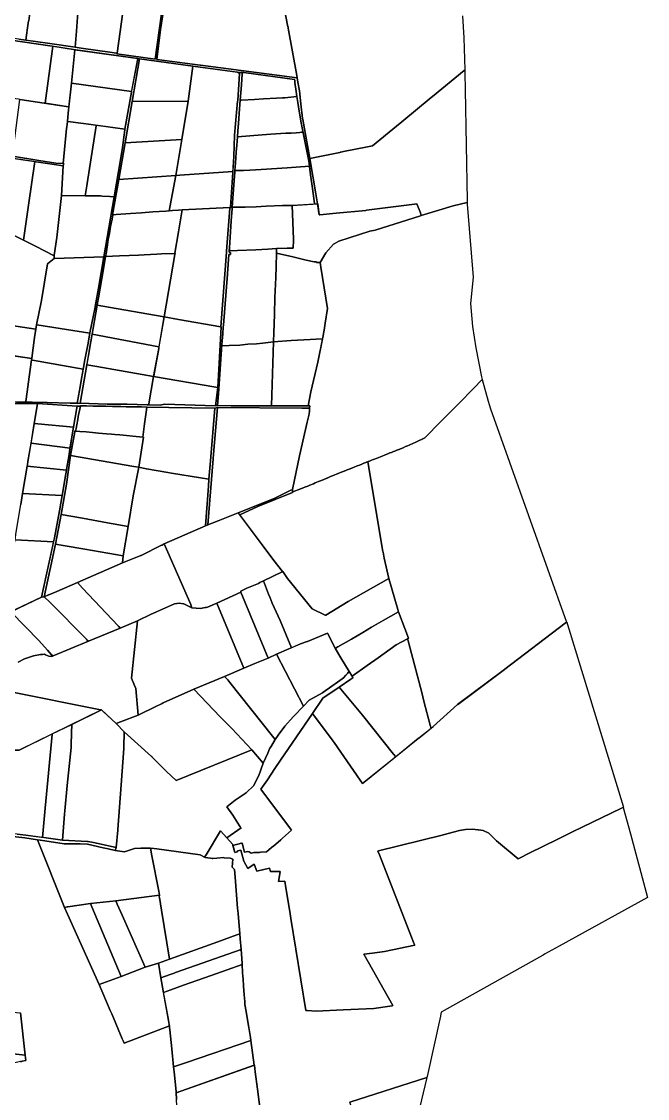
# Model space of a CAD drawing. Header units: metres. Extents: x 3 to 1005126, y 39 to 4383651.
# Drawn here: x 495421 to 496589, y 4367795 to 4369805 of the extents above; entities that cross this region are included whole.
import ezdxf

# ---------------------------------------------------------------- set-up
doc = ezdxf.new("R2010")
doc.units = ezdxf.units.M
doc.header["$MEASUREMENT"] = 0
doc.layers.add('TM_Llucmajor', color=7, linetype='Continuous')

msp = doc.modelspace()

# ---------------------------------------------------------------- linework, layer by layer
at = {"layer": 'TM_Llucmajor', "linetype": 'Continuous', "flags": 128}
for points in [[(495429, 4369769.9), (495415.9, 4369771.8), (495369, 4369778.5), (495378.5, 4369840.5), (495380.5, 4369857.2), (495381.1, 4369857.1), (495438.3, 4369854.1), (495437.2, 4369826.3), (495434.3, 4369806.4), (495434.2, 4369806), (495432.3, 4369793.3), (495430.3, 4369779.4), (495429, 4369769.9)], [(495441.6, 4369854), (495443.2, 4369853.9), (495443.2, 4369854), (495473.6, 4369852.6), (495528.6, 4369848.1), (495525.6, 4369813.2), (495523.4, 4369787), (495520.8, 4369756.8), (495473.7, 4369763.6), (495429.2, 4369769.9), (495429, 4369769.9), (495430.3, 4369779.4), (495432.3, 4369793.3), (495434.2, 4369806), (495434.3, 4369806.4), (495437.2, 4369826.3), (495438.3, 4369854.1), (495441.6, 4369854)], [(495612.8, 4369845), (495599.2, 4369745.7), (495593.7, 4369746.5), (495590, 4369747), (495532, 4369755.2), (495520.8, 4369756.8), (495523.4, 4369787), (495525.6, 4369813.2), (495528.6, 4369848.1), (495539.1, 4369847.4), (495550.3, 4369847.9), (495554.8, 4369848.1), (495559.6, 4369847.8), (495609.1, 4369845.2), (495612.8, 4369845)], [(495614.9, 4369845.9), (495618, 4369847.4), (495637.8, 4369845.8), (495662.1, 4369844), (495684.9, 4369843), (495685.5, 4369842.9), (495670.2, 4369734.5), (495599, 4369744.3), (495599.2, 4369745.7), (495612.8, 4369845), (495614.9, 4369845.9)], [(495910.4, 4369833.3), (495918.1, 4369795.2), (495918.2, 4369794.8), (495918.7, 4369792.2), (495934.7, 4369703.9), (495935.4, 4369699.7), (495754.6, 4369723.2), (495754.2, 4369723.3), (495673.2, 4369734.1), (495680.4, 4369790.1), (495688.5, 4369842.7), (495724.9, 4369841.9), (495766.1, 4369841), (495799.6, 4369839.9), (495818.6, 4369839.3), (495841.4, 4369837.6), (495858.3, 4369836.4), (495883.8, 4369834.5), (495895, 4369833.9), (495907.7, 4369833.3), (495910.4, 4369833.3)], [(495477.9, 4369758.9), (495479.3, 4369758.6), (495464.9, 4369652.6), (495463.4, 4369652.8), (495417.5, 4369659.5), (495415.1, 4369659.8), (495355.2, 4369667.4), (495362.7, 4369717.3), (495363.1, 4369719.7), (495371, 4369774.3), (495477.9, 4369758.9)], [(495479.3, 4369758.6), (495518, 4369752.6), (495520.4, 4369752.2), (495513.9, 4369690.1), (495509.4, 4369645.8), (495508.7, 4369645.9), (495464.9, 4369652.6), (495479.3, 4369758.6)], [(495520.4, 4369752.2), (495638.2, 4369735.6), (495626.4, 4369675.8), (495626.2, 4369674.5), (495513.9, 4369690.1), (495520.4, 4369752.2)], [(495590.8, 4369443.8), (495591.3, 4369443.9), (495589.8, 4369435.9), (495587.2, 4369422.1), (495585, 4369409.5), (495582.9, 4369397.8), (495581.2, 4369387.9), (495580, 4369379.8), (495578.7, 4369371.6), (495577.8, 4369366.5), (495577.7, 4369365.9), (495570.6, 4369325.1), (495564.5, 4369289.3), (495562.9, 4369279.8), (495562.2, 4369275.7), (495552.1, 4369218.4), (495548.4, 4369197.2), (495547, 4369189.1), (495542.9, 4369165.1), (495542.8, 4369164.1), (495530.5, 4369092.4), (495529.7, 4369092.4), (495524.5, 4369091.8), (495530.9, 4369127), (495531.6, 4369131.4), (495536.7, 4369159.4), (495539.3, 4369173.3), (495544.5, 4369201.7), (495548.6, 4369224.1), (495558.3, 4369271.9), (495558.5, 4369273.2), (495559.7, 4369279.8), (495564.4, 4369307.4), (495574.4, 4369365.6), (495580.6, 4369401.6), (495593.6, 4369477.4), (495606.1, 4369550.5), (495609.5, 4369570), (495613.9, 4369603), (495614, 4369603.9), (495625.9, 4369673.1), (495638.2, 4369735.6), (495641.3, 4369735.2), (495627.5, 4369655.4), (495614.6, 4369578.2), (495602.4, 4369510.2), (495590.9, 4369444.2), (495590.8, 4369443.8)], [(495627.5, 4369655.4), (495641.3, 4369735.2), (495740.5, 4369721.8), (495731.8, 4369656.1), (495627.5, 4369655.4)], [(495827.8, 4369707.7), (495824.3, 4369657.5), (495824.2, 4369656.3), (495818.6, 4369593), (495816.8, 4369553.1), (495815.5, 4369526.1), (495815.5, 4369524.7), (495716.1, 4369518.1), (495708.7, 4369517.6), (495720.2, 4369584.8), (495731.8, 4369656.1), (495740.5, 4369721.8), (495824, 4369710.4), (495827.8, 4369707.7)], [(495827.8, 4369707.7), (495824, 4369710.4), (495827.9, 4369709.9), (495831.6, 4369709.8), (495834.4, 4369709.7), (495833.6, 4369709.2), (495832.9, 4369708.2), (495832.6, 4369707.3), (495831.1, 4369686.6), (495828.9, 4369658), (495827, 4369633.3), (495825.8, 4369614.3), (495824.7, 4369601.1), (495823.9, 4369589.9), (495823.3, 4369581.8), (495822.8, 4369574.2), (495821.7, 4369561.1), (495820.8, 4369549.6), (495820.3, 4369541.1), (495819.8, 4369534), (495819.1, 4369526.7), (495818.8, 4369523), (495817.8, 4369508), (495814.2, 4369458.1), (495814, 4369455.1), (495813.5, 4369448.3), (495812.4, 4369433), (495811, 4369412.3), (495808.9, 4369382.5), (495808.3, 4369374.7), (495811, 4369373.8), (495811, 4369373.5), (495811, 4369370.3), (495807.9, 4369370), (495805, 4369333.8), (495805, 4369333.3), (495797.5, 4369238.2), (495797.2, 4369234.3), (495796.4, 4369222.2), (495794.9, 4369201.8), (495788.3, 4369109.9), (495786.8, 4369088), (495783.1, 4369087.7), (495787.1, 4369122.1), (495793.2, 4369235), (495792.8, 4369235.1), (495803.2, 4369374.4), (495803.4, 4369376), (495803.4, 4369376.4), (495809.4, 4369456.8), (495810.6, 4369456.9), (495810.6, 4369458.1), (495815.4, 4369522.9), (495816.8, 4369553.1), (495818.6, 4369593), (495824.2, 4369656.3), (495824.3, 4369657.5), (495827.8, 4369707.7)], [(495934.8, 4369664.8), (495912, 4369662.7), (495908.1, 4369662.5), (495897, 4369661.9), (495872.3, 4369660.7), (495855.6, 4369659.6), (495831.6, 4369658), (495828.9, 4369658), (495831.1, 4369686.6), (495832.6, 4369707.3), (495832.9, 4369708.2), (495833.6, 4369709.2), (495834.4, 4369709.7), (495835.5, 4369709.7), (495930.5, 4369696.7), (495930.8, 4369695.2), (495931.1, 4369692), (495931.1, 4369691.2), (495933.5, 4369674.3), (495934.1, 4369670), (495934.1, 4369669.6), (495934.8, 4369664.8)], [(496252.2, 4369471.1), (496252.2, 4369466.8), (496226.1, 4369460.6), (496166.7, 4369442.9), (496165.2, 4369447.8), (496158.7, 4369464.4), (496154, 4369464.2), (496064.5, 4369452.6), (496063.5, 4369452.4), (496007.9, 4369447), (495977.8, 4369444.1), (495976.4, 4369443.9), (495973.5, 4369464.7), (495969.9, 4369483.2), (495958.8, 4369549.4), (495990.3, 4369555.5), (496014.6, 4369560.7), (496015.2, 4369560.8), (496016.9, 4369561.2), (496021.5, 4369562.1), (496066.4, 4369571.2), (496075.7, 4369573.1), (496120.7, 4369609.7), (496130.4, 4369617.5), (496185.5, 4369662.8), (496187.9, 4369664.8), (496246.8, 4369713.5), (496248, 4369714.5), (496248.2, 4369708.5), (496248.7, 4369677.5), (496252.2, 4369471.1)], [(495508.1, 4369633.9), (495513.9, 4369690.1), (495626.2, 4369674.5), (495625.9, 4369673.1), (495614, 4369603.9), (495536.3, 4369614.5), (495507.3, 4369618.5), (495507.3, 4369618.4), (495506.5, 4369618.5), (495508.1, 4369633.9)], [(495945.7, 4369600.1), (495945.8, 4369600.1), (495946.2, 4369598.4), (495943.6, 4369598.4), (495940.4, 4369597.9), (495933.5, 4369597.4), (495924.3, 4369596.6), (495914, 4369596.3), (495886.1, 4369594.5), (495870.1, 4369593.7), (495823.9, 4369589.9), (495824.7, 4369601.1), (495825.8, 4369614.3), (495827, 4369633.3), (495828.9, 4369658), (495831.6, 4369658), (495855.6, 4369659.6), (495872.3, 4369660.7), (495897, 4369661.9), (495908.1, 4369662.5), (495912, 4369662.7), (495934.8, 4369664.8), (495936.4, 4369653.5), (495938.7, 4369637.8), (495942.7, 4369616), (495945.7, 4369600.1)], [(495498.4, 4369540), (495485, 4369540.6), (495453.5, 4369545.2), (495404.1, 4369553.4), (495417.5, 4369659.5), (495463.4, 4369652.8), (495508.7, 4369645.9), (495509.4, 4369645.8), (495508.1, 4369633.9), (495506.5, 4369618.5), (495505.5, 4369608.6), (495505.1, 4369605), (495498.4, 4369540)], [(495720.2, 4369584.8), (495614.6, 4369578.2), (495627.5, 4369655.4), (495731.8, 4369656.1), (495720.2, 4369584.8)], [(495498.6, 4369540), (495498.4, 4369540), (495505.1, 4369605), (495505.5, 4369608.6), (495506.5, 4369618.5), (495507.3, 4369618.4), (495507.3, 4369618.5), (495536.3, 4369614.5), (495560.2, 4369611.2), (495560.2, 4369611.2), (495560.1, 4369610.3), (495543.4, 4369502.3), (495542.7, 4369498.4), (495539.4, 4369479.5), (495495.4, 4369480.3), (495498.5, 4369535.3), (495500.1, 4369539.8), (495498.6, 4369540)], [(495609.5, 4369570), (495606.1, 4369550.5), (495593.6, 4369477.4), (495586, 4369478), (495571.1, 4369479.2), (495568.1, 4369479.5), (495566.1, 4369479.5), (495539.4, 4369479.5), (495542.7, 4369498.4), (495543.4, 4369502.3), (495560.1, 4369610.3), (495560.2, 4369611.2), (495560.2, 4369611.2), (495614, 4369603.9), (495613.9, 4369603), (495609.5, 4369570)], [(495708.7, 4369517.6), (495602.4, 4369510.2), (495614.6, 4369578.2), (495720.2, 4369584.8), (495708.7, 4369517.6)], [(495868.3, 4369529), (495847.1, 4369527.6), (495835, 4369526.7), (495819.1, 4369526.7), (495819.8, 4369534), (495820.3, 4369541.1), (495820.8, 4369549.6), (495821.7, 4369561.1), (495822.8, 4369574.2), (495823.3, 4369581.8), (495823.9, 4369589.9), (495870.1, 4369593.7), (495886.1, 4369594.5), (495914, 4369596.3), (495924.3, 4369596.6), (495933.5, 4369597.4), (495940.4, 4369597.9), (495943.6, 4369598.4), (495946.2, 4369598.4), (495956.8, 4369544.1), (495957.4, 4369539.5), (495958, 4369534.7), (495916.7, 4369532.1), (495868.3, 4369529)], [(495389.1, 4369414.7), (495357.9, 4369430.5), (495371.7, 4369502.6), (495381.4, 4369553.1), (495383.8, 4369552.8), (495385.7, 4369552.5), (495445.5, 4369543.4), (495433.9, 4369461.9), (495424.6, 4369396.7), (495389.1, 4369414.7)], [(495482, 4369367.7), (495446.9, 4369385.5), (495424.6, 4369396.7), (495433.9, 4369461.9), (495445.5, 4369543.4), (495448.2, 4369543), (495498.5, 4369535.3), (495495.4, 4369480.3), (495486.6, 4369401.8), (495482.1, 4369368.7), (495482, 4369367.7)], [(495714.1, 4369452.9), (495702.7, 4369452), (495696.7, 4369451.6), (495696.7, 4369451.8), (495708.7, 4369517.6), (495716.1, 4369518.1), (495815.5, 4369524.7), (495815.4, 4369522.9), (495810.7, 4369458.8), (495810.6, 4369458.1), (495810.6, 4369456.9), (495809.4, 4369456.8), (495809.5, 4369458), (495720.8, 4369453.3), (495714.1, 4369452.9)], [(495926.1, 4369461.7), (495925.5, 4369461.7), (495908.1, 4369461.3), (495877.4, 4369460.1), (495859, 4369459.2), (495838.3, 4369458.7), (495826.2, 4369458.5), (495814.6, 4369458.2), (495814.2, 4369458.1), (495817.8, 4369508), (495818.8, 4369523), (495819.1, 4369526.7), (495835, 4369526.7), (495847.1, 4369527.6), (495868.3, 4369529), (495916.7, 4369532.1), (495958, 4369534.7), (495958.1, 4369534), (495960.1, 4369518.7), (495963.8, 4369493.1), (495967.5, 4369465), (495967.6, 4369464), (495926.1, 4369461.7)], [(495696.7, 4369451.6), (495690.1, 4369451.2), (495677.5, 4369450.4), (495665.7, 4369449.4), (495644.9, 4369448), (495624.1, 4369446.6), (495597.8, 4369444.7), (495591.7, 4369444.1), (495590.8, 4369443.8), (495590.9, 4369444.2), (495591.1, 4369445.4), (495591.5, 4369447.6), (495602.4, 4369510.2), (495708.7, 4369517.6), (495696.7, 4369451.8), (495696.7, 4369451.6)], [(495482, 4369367.7), (495482.1, 4369368.7), (495486.6, 4369401.8), (495495.4, 4369480.3), (495539.4, 4369479.5), (495566.1, 4369479.5), (495568.1, 4369479.5), (495571.1, 4369479.2), (495586, 4369478), (495593.6, 4369477.4), (495580.6, 4369401.6), (495574.4, 4369365.6), (495481.8, 4369362.6), (495482, 4369367.7)], [(495808.5, 4369376.8), (495808.9, 4369382.5), (495811, 4369412.3), (495812.4, 4369433), (495813.5, 4369448.3), (495814, 4369455.1), (495814.2, 4369458.1), (495814.6, 4369458.2), (495826.2, 4369458.5), (495838.3, 4369458.7), (495859, 4369459.2), (495877.4, 4369460.1), (495908.1, 4369461.3), (495925.5, 4369461.7), (495926.1, 4369461.7), (495928.4, 4369398.9), (495928.4, 4369398.4), (495928.3, 4369393.1), (495928, 4369385.7), (495928, 4369382.1), (495916.9, 4369381.8), (495896.8, 4369381.1), (495880.3, 4369379.8), (495857.9, 4369378.9), (495823.9, 4369377.5), (495808.5, 4369376.8)], [(496165.2, 4369447.8), (496166.7, 4369442.9), (496165.6, 4369442.4), (496080.7, 4369415.4), (496071, 4369413.9), (496012.8, 4369394.8), (496004.5, 4369389.9), (496003.3, 4369389.2), (495988.6, 4369373.3), (495978, 4369355), (495971.2, 4369355.3), (495971.2, 4369356.2), (495967.1, 4369356.1), (495952.3, 4369359.3), (495927.1, 4369365.6), (495896.7, 4369372.5), (495896.7, 4369373.3), (495896.7, 4369373.6), (495897, 4369376), (495896.8, 4369379), (495896.8, 4369379.9), (495896.8, 4369381.1), (495916.9, 4369381.8), (495928, 4369382.1), (495928, 4369385.7), (495928.3, 4369393.1), (495928.4, 4369398.4), (495928.4, 4369398.9), (495926.1, 4369461.7), (495973.6, 4369464.3), (495976.4, 4369443.9), (495977.8, 4369444.1), (496007.9, 4369447), (496063.5, 4369452.4), (496064.5, 4369452.6), (496154, 4369464.2), (496158.7, 4369464.4), (496165.2, 4369447.8)], [(495926.3, 4368926.6), (495926.6, 4368931.7), (495939.4, 4368994.2), (495954.2, 4369057.1), (495956.8, 4369069.7), (495958, 4369076.9), (495958.3, 4369083), (495958.7, 4369087.4), (495955.7, 4369087.4), (495960.8, 4369114), (495973.6, 4369168.8), (495982.9, 4369215.3), (495985.1, 4369225.6), (495985.4, 4369228.6), (495987.2, 4369242), (495991.6, 4369269.2), (495979.2, 4369346.2), (495978, 4369355), (495988.6, 4369373.3), (496003.3, 4369389.2), (496004.5, 4369389.9), (496012.8, 4369394.8), (496071, 4369413.9), (496080.7, 4369415.4), (496165.6, 4369442.4), (496166.7, 4369442.9), (496226.1, 4369460.6), (496252.2, 4369466.8), (496252.3, 4369464), (496263.7, 4369328), (496258.6, 4369278.7), (496262.6, 4369235.5), (496268.8, 4369196), (496279.3, 4369141.6), (496280.6, 4369136.8), (496264, 4369119.9), (496237.4, 4369092.5), (496211, 4369065.9), (496199.7, 4369054.7), (496177.1, 4369031.5), (496173.7, 4369028), (496156.6, 4369020), (496140.2, 4369012.6), (496137.6, 4369011.5), (496132.8, 4369009.4), (496128.3, 4369007.4), (496125.8, 4369006.4), (496124.7, 4369006), (496121.4, 4369004.7), (496117.6, 4369003.3), (496115.1, 4369002.3), (496111, 4369000.8), (496108.3, 4368999.7), (496104.4, 4368998.1), (496099.3, 4368996), (496094, 4368993.9), (496091, 4368992.7), (496087.8, 4368991.4), (496084.8, 4368990.2), (496078, 4368987.6), (496077.2, 4368987.2), (496074, 4368986), (496070.3, 4368984.5), (496068, 4368983.6), (496063.5, 4368981.9), (496059.4, 4368980.3), (496055.9, 4368978.9), (496051.3, 4368977.1), (496047, 4368975.4), (496041.6, 4368973.2), (496038.3, 4368971.8), (496034.2, 4368970.2), (496028.8, 4368968), (496025.8, 4368966.8), (496021.1, 4368964.9), (496016.3, 4368963), (496013.2, 4368961.7), (496008.5, 4368959.8), (496002.3, 4368957.3), (495997.7, 4368955.5), (495991.3, 4368952.9), (495990.7, 4368952.7), (495983.5, 4368949.8), (495974.9, 4368946.2), (495968.9, 4368943.7), (495965.5, 4368942.2), (495958.9, 4368939.5), (495955.2, 4368937.9), (495953.5, 4368937.2), (495950.8, 4368936.2), (495945.4, 4368934), (495941.7, 4368932.6), (495937.1, 4368930.8), (495930.3, 4368928.1), (495926.3, 4368926.6)], [(495448.7, 4369239), (495447.6, 4369230.8), (495355.5, 4369244.6), (495355.6, 4369245.1), (495363.4, 4369298.7), (495362.6, 4369298.8), (495362.9, 4369300.4), (495363.1, 4369302.5), (495319.3, 4369309.1), (495307.5, 4369310.9), (495293.8, 4369312.9), (495288.6, 4369313.5), (495308.6, 4369453.2), (495308.9, 4369455.3), (495312.1, 4369453.7), (495357.9, 4369430.5), (495389.1, 4369414.7), (495424.6, 4369396.7), (495446.9, 4369385.5), (495482, 4369367.7), (495481.8, 4369362.6), (495469.1, 4369352.9), (495458, 4369284.5), (495448.7, 4369239)], [(495577.8, 4369366.5), (495578.7, 4369371.6), (495580, 4369379.8), (495581.2, 4369387.9), (495582.9, 4369397.8), (495585, 4369409.5), (495587.2, 4369422.1), (495589.8, 4369435.9), (495591.3, 4369443.9), (495591.7, 4369444.1), (495597.8, 4369444.7), (495624.1, 4369446.6), (495644.9, 4369448), (495665.7, 4369449.4), (495677.5, 4369450.4), (495690.1, 4369451.2), (495696.7, 4369451.6), (495702.7, 4369452), (495714.1, 4369452.9), (495720.8, 4369453.3), (495720.8, 4369453.3), (495713.8, 4369412.6), (495707, 4369372.3), (495706.9, 4369372), (495682, 4369371), (495673.5, 4369370.6), (495649.8, 4369369.5), (495639.4, 4369369.1), (495621.8, 4369368.4), (495603.7, 4369367.7), (495577.8, 4369366.5)], [(495707.2, 4369370.3), (495707.4, 4369371.9), (495706.9, 4369371.9), (495706.9, 4369372), (495707, 4369372.3), (495713.8, 4369412.6), (495720.8, 4369453.3), (495720.8, 4369453.3), (495809.5, 4369458), (495809.4, 4369456.8), (495803.4, 4369376.4), (495803.4, 4369376), (495803.2, 4369374.4), (495792.8, 4369235.1), (495714.1, 4369248.8), (495687.3, 4369253.5), (495687, 4369253.5), (495687, 4369253.6), (495707.2, 4369370.3)], [(495811, 4369370.3), (495811, 4369373.5), (495811, 4369373.8), (495808.3, 4369374.7), (495808.5, 4369376.8), (495823.9, 4369377.5), (495857.9, 4369378.9), (495880.3, 4369379.8), (495896.8, 4369381.1), (495896.8, 4369379.9), (495896.8, 4369379), (495897, 4369376), (495896.7, 4369373.6), (495896.7, 4369373.3), (495896.1, 4369347.5), (495895.7, 4369327.1), (495893.7, 4369289.5), (495893, 4369258.4), (495892, 4369223.3), (495891.2, 4369208.5), (495891.1, 4369206.9), (495871.4, 4369204.6), (495859.5, 4369203.2), (495843.3, 4369202.6), (495828.3, 4369201.1), (495808.6, 4369200.3), (495794.8, 4369199.5), (495794.9, 4369201.8), (495796.4, 4369222.2), (495797.2, 4369234.3), (495797.5, 4369238.2), (495805, 4369333.3), (495805, 4369333.8), (495807.9, 4369370), (495811, 4369370.3)], [(495448.7, 4369239), (495458, 4369284.5), (495469.1, 4369352.9), (495481.8, 4369362.6), (495574.4, 4369365.6), (495564.4, 4369307.4), (495559.7, 4369279.8), (495558.5, 4369273.2), (495558.3, 4369271.9), (495548.6, 4369224.1), (495548.4, 4369223.2), (495449.3, 4369238.9), (495448.7, 4369239)], [(495577.7, 4369365.9), (495577.8, 4369366.5), (495603.7, 4369367.7), (495621.8, 4369368.4), (495639.4, 4369369.1), (495649.8, 4369369.5), (495673.5, 4369370.6), (495682, 4369371), (495706.9, 4369372), (495706.9, 4369371.9), (495707.4, 4369371.9), (495707.2, 4369370.3), (495687, 4369253.6), (495611.6, 4369266.7), (495562.1, 4369275.3), (495562.2, 4369275.7), (495562.9, 4369279.8), (495564.5, 4369289.3), (495570.6, 4369325.1), (495577.7, 4369365.9)], [(495891.2, 4369208.5), (495892, 4369223.3), (495893, 4369258.4), (495893.7, 4369289.5), (495895.7, 4369327.1), (495896.1, 4369347.5), (495896.7, 4369372.5), (495927.1, 4369365.6), (495952.3, 4369359.3), (495967.1, 4369356.1), (495971.2, 4369356.2), (495971.2, 4369355.3), (495978, 4369355), (495979.2, 4369346.2), (495991.6, 4369269.2), (495987.2, 4369242), (495985.4, 4369228.6), (495985.1, 4369225.6), (495982.9, 4369215.3), (495982.3, 4369212.5), (495947.9, 4369211), (495923.9, 4369209.3), (495891.1, 4369206.9), (495891.2, 4369208.5)], [(495687.3, 4369253.5), (495677.4, 4369197.6), (495552.6, 4369221.5), (495562.1, 4369275.3), (495611.6, 4369266.7), (495687, 4369253.6), (495687, 4369253.5), (495687.3, 4369253.5)], [(495352.4, 4369230.6), (495355.5, 4369244.6), (495447.6, 4369230.8), (495445.4, 4369214.9), (495440.2, 4369176.8), (495440.1, 4369176.1), (495343.4, 4369190), (495352.4, 4369230.6)], [(495548.4, 4369223.2), (495544.5, 4369201.7), (495539.3, 4369173.3), (495536.7, 4369159.4), (495536.1, 4369156.2), (495441.3, 4369173.1), (495439.7, 4369173.4), (495440.1, 4369176.1), (495440.2, 4369176.8), (495445.4, 4369214.9), (495448.7, 4369239), (495449.3, 4369238.9), (495548.4, 4369223.2)], [(495714.1, 4369248.8), (495792.8, 4369235.1), (495793.2, 4369235), (495793.2, 4369234.8), (495787.1, 4369122.1), (495783.8, 4369122.6), (495667.4, 4369142.2), (495676.9, 4369194.7), (495687.3, 4369253.5), (495714.1, 4369248.8)], [(495543.2, 4369166.7), (495547, 4369189.1), (495548.4, 4369197.2), (495552.1, 4369218.4), (495552.6, 4369221.5), (495677.4, 4369197.6), (495676.9, 4369194.7), (495667.7, 4369143.9), (495667.4, 4369142.2), (495561.6, 4369160.8), (495542.8, 4369164.1), (495542.9, 4369165.1), (495543.2, 4369166.7)], [(495079.8, 4369107), (495041.9, 4369112.7), (495044.8, 4369140.1), (495058.7, 4369194.3), (495060.5, 4369201.4), (495167.6, 4369185.5), (495172.3, 4369214.7), (495440.1, 4369176.1), (495439.7, 4369173.4), (495435.3, 4369141.5), (495431.5, 4369113.6), (495429, 4369095.5), (495428.9, 4369094.5), (495324, 4369097), (495228, 4369099.4), (495158.3, 4369100.5), (495120.6, 4369101.2), (495117.8, 4369101.2), (495106.2, 4369102.6), (495101, 4369103.2), (495079.8, 4369107)], [(495891.1, 4369206.9), (495887.1, 4369087.4), (495811.9, 4369087.9), (495786.8, 4369088), (495788.3, 4369109.9), (495794.8, 4369199.5), (495808.6, 4369200.3), (495828.3, 4369201.1), (495843.3, 4369202.6), (495859.5, 4369203.2), (495871.4, 4369204.6), (495891.1, 4369206.9)], [(495982.3, 4369212.5), (495973.6, 4369168.8), (495960.8, 4369114), (495955.7, 4369087.4), (495887.1, 4369087.4), (495891.1, 4369206.9), (495923.9, 4369209.3), (495947.9, 4369211), (495982.3, 4369212.5)], [(495512, 4369092.3), (495468.9, 4369093.6), (495440.8, 4369094.2), (495428.9, 4369094.5), (495429, 4369095.5), (495431.5, 4369113.6), (495435.3, 4369141.5), (495439.7, 4369173.4), (495441.3, 4369173.1), (495536.1, 4369156.2), (495531.6, 4369131.4), (495530.9, 4369127), (495524.6, 4369092.4), (495512, 4369092.3)], [(495542.8, 4369164.1), (495561.6, 4369160.8), (495667.4, 4369142.2), (495667.4, 4369142.2), (495667.4, 4369142.2), (495658.4, 4369091.5), (495658.1, 4369089.7), (495655.4, 4369089.7), (495618.2, 4369090.7), (495581, 4369090.5), (495530.5, 4369092.4), (495542.8, 4369164.1)], [(495658.4, 4369091.5), (495667.4, 4369142.2), (495783.8, 4369122.6), (495787.1, 4369122.1), (495783.1, 4369087.7), (495687.9, 4369090.6), (495679.6, 4369089.1), (495658.1, 4369089.7), (495658.4, 4369091.5)], [(496095.4, 4368815.6), (496067.1, 4368983.3), (496068, 4368983.6), (496070.3, 4368984.5), (496074, 4368986), (496077.2, 4368987.2), (496078, 4368987.6), (496084.8, 4368990.2), (496087.8, 4368991.4), (496091, 4368992.7), (496094, 4368993.9), (496099.3, 4368996), (496104.4, 4368998.1), (496108.3, 4368999.7), (496111, 4369000.8), (496115.1, 4369002.3), (496117.6, 4369003.3), (496121.4, 4369004.7), (496124.7, 4369006), (496125.8, 4369006.4), (496128.3, 4369007.4), (496132.8, 4369009.4), (496137.6, 4369011.5), (496140.2, 4369012.6), (496156.6, 4369020), (496173.7, 4369028), (496177.1, 4369031.5), (496199.7, 4369054.7), (496211, 4369065.9), (496237.4, 4369092.5), (496264, 4369119.9), (496280.6, 4369136.8), (496291.7, 4369096.2), (496293.3, 4369090.2), (496296.3, 4369081.8), (496438.1, 4368684.1), (496438.2, 4368683.8), (496438, 4368683.7), (496435.5, 4368681.8), (496322.7, 4368595.9), (496322, 4368595.4), (496319.4, 4368593.4), (496234.7, 4368529.9), (496189.1, 4368488.9), (496185, 4368485.7), (496183.7, 4368491.6), (496171.9, 4368536.3), (496167.6, 4368552.7), (496142.8, 4368646.3), (496142.7, 4368647), (496141.1, 4368652.9), (496143, 4368653.9), (496136.2, 4368672), (496124.3, 4368703.2), (496122.8, 4368707.2), (496106.3, 4368765.4), (496097.3, 4368803.4), (496095.6, 4368814.8), (496095.4, 4368815.6)], [(495451.5, 4369053.8), (495444.8, 4369054.4), (495445.9, 4369061.5), (495451, 4369091.8), (495524.6, 4369087), (495524.1, 4369083.6), (495518.1, 4369048), (495451.5, 4369053.8)], [(495528.7, 4369086.9), (495531, 4369086.8), (495526.8, 4369067.8), (495525.8, 4369061.9), (495523.9, 4369051.9), (495522.6, 4369045.5), (495522.1, 4369042.6), (495521.8, 4369040.6), (495520.6, 4369040.7), (495520.4, 4369039.2), (495519.1, 4369032.1), (495512.6, 4368994.6), (495505.1, 4368941.3), (495495.2, 4368885), (495484.4, 4368829.4), (495462.9, 4368731.4), (495458.4, 4368730.3), (495482.3, 4368841.5), (495491.9, 4368891.8), (495496.7, 4368920.3), (495503.4, 4368960.4), (495504.6, 4368967.5), (495504.8, 4368968.5), (495506.6, 4368979.3), (495509.6, 4368997), (495511.3, 4369007.5), (495515.6, 4369033.3), (495524.1, 4369083.6), (495524.6, 4369087), (495528.7, 4369086.9)], [(495522.1, 4369042.6), (495522.6, 4369045.5), (495523.9, 4369051.9), (495525.8, 4369061.9), (495526.8, 4369067.8), (495531, 4369086.8), (495531.1, 4369087.7), (495542.3, 4369087.5), (495554.4, 4369087.2), (495570.4, 4369087), (495578.5, 4369086.8), (495590.5, 4369086.6), (495606, 4369086.3), (495616.2, 4369086), (495629, 4369085.9), (495644.5, 4369085.6), (495654.6, 4369085.4), (495654.5, 4369084.9), (495653.3, 4369075.9), (495650.5, 4369054), (495647.9, 4369033.9), (495647.3, 4369029.2), (495628.8, 4369030.9), (495616.5, 4369032.1), (495604.1, 4369033.2), (495595, 4369034), (495588.9, 4369034.6), (495579.6, 4369035.5), (495564.6, 4369036.8), (495553.1, 4369037.8), (495541.5, 4369038.8), (495530, 4369039.9), (495521.8, 4369040.6), (495522.1, 4369042.6)], [(495647.9, 4369033.9), (495650.5, 4369054), (495653.3, 4369075.9), (495654.5, 4369084.9), (495655.4, 4369084.9), (495695.8, 4369084.3), (495781.7, 4369083.1), (495773.6, 4368985.1), (495770.7, 4368950.5), (495754.6, 4368953.1), (495700.5, 4368962), (495694.1, 4368963), (495693.8, 4368963.1), (495654, 4368969.8), (495653.6, 4368969.9), (495639.9, 4368972.9), (495648.5, 4369029.1), (495647.3, 4369029.2), (495647.9, 4369033.9)], [(495764.5, 4368863.5), (495769.8, 4368937.4), (495770.7, 4368950.5), (495773.6, 4368985.1), (495781.7, 4369083.1), (495786.4, 4369084.5), (495779.3, 4368997.1), (495778.6, 4368988.9), (495768.7, 4368865.4), (495764.5, 4368863.5)], [(495926.6, 4368931.7), (495922.3, 4368929.6), (495892.3, 4368914.8), (495825.1, 4368888.1), (495787.9, 4368873.1), (495768.7, 4368865.4), (495778.6, 4368988.9), (495779.3, 4368997.1), (495786.4, 4369084.5), (495944.1, 4369083.1), (495958.3, 4369083), (495958, 4369076.9), (495956.8, 4369069.7), (495954.2, 4369057.1), (495939.4, 4368994.2), (495926.6, 4368931.7)], [(495511.5, 4369008.4), (495438.7, 4369018.2), (495444.8, 4369054.4), (495451.5, 4369053.8), (495518.1, 4369048), (495515.6, 4369033.3), (495511.5, 4369008.4)], [(495521.8, 4369040.6), (495530, 4369039.9), (495541.5, 4369038.8), (495553.1, 4369037.8), (495564.6, 4369036.8), (495579.6, 4369035.5), (495588.9, 4369034.6), (495595, 4369034), (495604.1, 4369033.2), (495616.5, 4369032.1), (495628.8, 4369030.9), (495647.3, 4369029.2), (495648.5, 4369029.1), (495639.9, 4368972.9), (495630.5, 4368974.5), (495512.6, 4368994.6), (495519.1, 4369032.1), (495520.4, 4369039.2), (495520.6, 4369040.7), (495521.8, 4369040.6)], [(495511.3, 4369007.5), (495509.6, 4368997), (495506.6, 4368979.3), (495504.8, 4368968.5), (495504.6, 4368967.5), (495431.6, 4368975.2), (495432, 4368977.6), (495433, 4368983.6), (495438.7, 4369018.2), (495511.5, 4369008.4), (495511.3, 4369007.5)], [(495505.1, 4368941.3), (495512.6, 4368994.6), (495630.5, 4368974.5), (495639.9, 4368972.9), (495629.1, 4368919.8), (495619.8, 4368862.5), (495581.5, 4368869.5), (495534.8, 4368877.9), (495495.2, 4368885), (495505.1, 4368941.3)], [(496106.3, 4368765.4), (496030.5, 4368722.4), (495988.6, 4368696.8), (495987.6, 4368697.2), (495963, 4368708.6), (495917, 4368765.6), (495908.3, 4368778.1), (495908.2, 4368778.3), (495905.4, 4368781.7), (495889.7, 4368801.3), (495828, 4368884.1), (495861.7, 4368899.7), (495926.3, 4368925.9), (495926.3, 4368926.6), (495930.3, 4368928.1), (495937.1, 4368930.8), (495941.7, 4368932.6), (495945.4, 4368934), (495950.8, 4368936.2), (495953.5, 4368937.2), (495955.2, 4368937.9), (495958.9, 4368939.5), (495965.5, 4368942.2), (495968.9, 4368943.7), (495974.9, 4368946.2), (495983.5, 4368949.8), (495990.7, 4368952.7), (495991.3, 4368952.9), (495997.7, 4368955.5), (496002.3, 4368957.3), (496008.5, 4368959.8), (496013.2, 4368961.7), (496016.3, 4368963), (496021.1, 4368964.9), (496025.8, 4368966.8), (496028.8, 4368968), (496034.2, 4368970.2), (496038.3, 4368971.8), (496041.6, 4368973.2), (496047, 4368975.4), (496051.3, 4368977.1), (496055.9, 4368978.9), (496059.4, 4368980.3), (496063.5, 4368981.9), (496067.1, 4368983.3), (496095.4, 4368815.6), (496095.6, 4368814.8), (496097.3, 4368803.4), (496106.3, 4368765.4)], [(495496.7, 4368920.3), (495423, 4368924.1), (495431.6, 4368975.2), (495504.6, 4368967.5), (495503.4, 4368960.4), (495496.7, 4368920.3)], [(495609.4, 4368794.6), (495610.8, 4368807.6), (495619.8, 4368862.5), (495629.1, 4368919.8), (495639.9, 4368972.9), (495653.6, 4368969.9), (495654, 4368969.8), (495693.8, 4368963.1), (495694.1, 4368963), (495700.5, 4368962), (495754.6, 4368953.1), (495770.7, 4368950.5), (495769.8, 4368937.4), (495764.5, 4368863.5), (495687.4, 4368829.9), (495683.1, 4368827.7), (495682.2, 4368827.3), (495643.9, 4368808.2), (495643.4, 4368808.1), (495609.4, 4368794.6)], [(495480.6, 4368833.7), (495408.8, 4368837.8), (495411.2, 4368851.9), (495419.6, 4368903.5), (495423, 4368924.1), (495496.7, 4368920.3), (495491.9, 4368891.8), (495482.3, 4368841.5), (495480.6, 4368833.7)], [(495926.3, 4368925.9), (495861.7, 4368899.7), (495828, 4368884.1), (495825.1, 4368888.1), (495892.3, 4368914.8), (495922.3, 4368929.6), (495926.6, 4368931.7), (495926.3, 4368925.9)], [(495498.7, 4368826.9), (495484.4, 4368829.4), (495495.2, 4368885), (495534.8, 4368877.9), (495581.5, 4368869.5), (495619.8, 4368862.5), (495610.8, 4368807.6), (495539.2, 4368819.9), (495498.7, 4368826.9)], [(495889.7, 4368801.3), (495905.4, 4368781.7), (495908.2, 4368778.3), (495907.2, 4368777.8), (495872.2, 4368760.9), (495865.9, 4368757.6), (495863.2, 4368756.1), (495856.6, 4368753.4), (495841.2, 4368747.1), (495829.9, 4368741.6), (495830.4, 4368739.8), (495785.4, 4368719.5), (495768.1, 4368711.8), (495765.3, 4368711.3), (495764.2, 4368711.1), (495763.9, 4368711), (495755, 4368709.4), (495739, 4368710.7), (495737, 4368716.1), (495736.7, 4368716.8), (495687.4, 4368829.9), (495764.5, 4368863.5), (495768.7, 4368865.4), (495787.9, 4368873.1), (495825.1, 4368888.1), (495889.7, 4368801.3)], [(495480.6, 4368833.7), (495458.4, 4368730.3), (495397.6, 4368701.6), (495383.1, 4368695.9), (495390.6, 4368742.8), (495391.1, 4368746), (495398.8, 4368784.4), (495404.3, 4368811.9), (495404.8, 4368814.3), (495405, 4368815.4), (495408.8, 4368837.8), (495480.6, 4368833.7)], [(495462.9, 4368731.4), (495484.4, 4368829.4), (495498.7, 4368826.9), (495539.2, 4368819.9), (495610.8, 4368807.6), (495609.4, 4368794.6), (495525.4, 4368757.8), (495487, 4368741.3), (495471.9, 4368735.1), (495471, 4368734.7), (495462.9, 4368731.4)], [(495534.9, 4368747.6), (495525.4, 4368757.8), (495609.4, 4368794.6), (495643.4, 4368808.1), (495643.9, 4368808.2), (495682.2, 4368827.3), (495683.1, 4368827.7), (495687.4, 4368829.9), (495736.7, 4368716.8), (495737, 4368716.1), (495739, 4368710.7), (495724.1, 4368718.1), (495723, 4368718.2), (495715.3, 4368719.1), (495706.5, 4368718.3), (495700.8, 4368715.8), (495672.9, 4368703.4), (495671.3, 4368702.6), (495662.9, 4368698.6), (495637.2, 4368686.4), (495605, 4368672.7), (495602.4, 4368675.5), (495602.2, 4368675.7), (495601.9, 4368676), (495601.2, 4368676.7), (495534.9, 4368747.6)], [(496006.3, 4368634.8), (495991.9, 4368663.6), (495954.8, 4368648), (495954.2, 4368647.7), (495941.6, 4368643.1), (495924.6, 4368635.9), (495903.6, 4368687.2), (495888.4, 4368719.4), (495884.7, 4368729.1), (495881.9, 4368736.3), (495872.2, 4368760.9), (495907.2, 4368777.8), (495908.2, 4368778.3), (495908.3, 4368778.1), (495917, 4368765.6), (495963, 4368708.6), (495987.6, 4368697.2), (495988.6, 4368696.8), (496030.5, 4368722.4), (496106.3, 4368765.4), (496122.8, 4368707.2), (496123.9, 4368704.2), (496124.2, 4368703.4), (496095.7, 4368687), (496074.2, 4368674.3), (496058, 4368664.7), (496036.5, 4368652.2), (496011.4, 4368637.6), (496007.9, 4368635.7), (496006.3, 4368634.8)], [(495473.5, 4368720.9), (495462.9, 4368731.4), (495471, 4368734.7), (495471.9, 4368735.1), (495487, 4368741.3), (495525.4, 4368757.8), (495534.9, 4368747.6), (495601.2, 4368676.7), (495601.9, 4368676), (495602.2, 4368675.7), (495602.4, 4368675.5), (495605, 4368672.7), (495546.1, 4368648.2), (495543.1, 4368651.1), (495542.4, 4368651.8), (495542.2, 4368652), (495473.5, 4368720.9)], [(495881.9, 4368736.3), (495884.7, 4368729.1), (495888.4, 4368719.4), (495903.6, 4368687.2), (495924.6, 4368635.9), (495919.9, 4368633.9), (495896.4, 4368624.1), (495881.4, 4368616.9), (495830.4, 4368739.8), (495829.9, 4368741.6), (495841.2, 4368747.1), (495856.6, 4368753.4), (495863.2, 4368756.1), (495865.9, 4368757.6), (495872.2, 4368760.9), (495881.9, 4368736.3)], [(495835.9, 4368597.9), (495785.4, 4368719.5), (495830.4, 4368739.8), (495881.4, 4368616.9), (495856.5, 4368606.5), (495835.9, 4368597.9)], [(495477.1, 4368622.8), (495469.4, 4368631.3), (495453.2, 4368649.6), (495428.1, 4368675.2), (495400.7, 4368703.1), (495458.4, 4368730.3), (495462.9, 4368731.4), (495473.5, 4368720.9), (495542.2, 4368652), (495542.4, 4368651.8), (495543.1, 4368651.1), (495546.1, 4368648.2), (495480, 4368621.1), (495477.1, 4368622.8)], [(495637.2, 4368686.4), (495662.9, 4368698.6), (495671.3, 4368702.6), (495672.9, 4368703.4), (495700.8, 4368715.8), (495706.5, 4368718.3), (495715.3, 4368719.1), (495723, 4368718.2), (495724.1, 4368718.1), (495739, 4368710.7), (495755, 4368709.4), (495763.9, 4368711), (495764.2, 4368711.1), (495765.3, 4368711.3), (495768.1, 4368711.8), (495785.4, 4368719.5), (495835.9, 4368597.9), (495799.5, 4368582.7), (495742.5, 4368558.7), (495685.4, 4368533.2), (495683.2, 4368532.1), (495680.9, 4368531), (495672.9, 4368527.1), (495638.4, 4368510.4), (495634.1, 4368560.1), (495631.9, 4368565.5), (495626.3, 4368579.1), (495637.2, 4368686.4)], [(496037.7, 4368582.9), (496032.3, 4368591.8), (496016.8, 4368617.4), (496006.5, 4368634.3), (496006.3, 4368634.8), (496007.9, 4368635.7), (496011.4, 4368637.6), (496036.5, 4368652.2), (496058, 4368664.7), (496074.2, 4368674.3), (496095.7, 4368687), (496124.2, 4368703.4), (496124.3, 4368703.2), (496136.2, 4368672), (496143, 4368653.9), (496141.1, 4368652.9), (496120, 4368641.5), (496086.6, 4368617.5), (496066.1, 4368602.7), (496037.7, 4368582.9)], [(496153, 4368084.6), (496155.1, 4368080.9), (496098.5, 4368069.3), (496076, 4368065.8), (496059.8, 4368064.1), (496113.8, 4367968.4), (496113.9, 4367968.2), (496112.5, 4367968), (496078.4, 4367963.1), (496021, 4367960.3), (495970.7, 4367957.9), (495953.8, 4367958.9), (495951.3, 4367959), (495923.5, 4368130.9), (495921.4, 4368143.6), (495914.2, 4368187.9), (495912.2, 4368200.3), (495900.3, 4368200.1), (495902.9, 4368213.9), (495903.6, 4368218.4), (495896.7, 4368218.4), (495891.2, 4368218.4), (495885.4, 4368218.4), (495883.6, 4368225), (495860.2, 4368219), (495854.8, 4368231.9), (495843.3, 4368224.3), (495835.9, 4368238), (495830.3, 4368258.1), (495823.7, 4368256.9), (495824.1, 4368255.5), (495819, 4368254.2), (495815.5, 4368267.2), (495831.4, 4368271.1), (495832.9, 4368271.4), (495837.2, 4368254.6), (495843.1, 4368256.1), (495846, 4368255.5), (495849.6, 4368252.9), (495854.4, 4368253.7), (495858.4, 4368253.9), (495864.7, 4368254.2), (495866.6, 4368254.3), (495878.3, 4368255.2), (495887.5, 4368263), (495888.3, 4368263.7), (495890.8, 4368265.8), (495904.6, 4368277.3), (495908.1, 4368280.4), (495924.8, 4368295.4), (495924.6, 4368295.8), (495922.9, 4368298), (495867.6, 4368372), (495879.6, 4368389.8), (495893.8, 4368410.9), (495904.1, 4368426), (495964.1, 4368513.6), (496000.5, 4368464.5), (496004.5, 4368459), (496052.9, 4368388.8), (496056.9, 4368383), (496161.1, 4368466.5), (496162.3, 4368467.5), (496189.1, 4368488.9), (496234.7, 4368529.9), (496235, 4368530.1), (496319.4, 4368593.4), (496322, 4368595.4), (496322.7, 4368595.9), (496435.5, 4368681.8), (496438, 4368683.7), (496438.2, 4368683.8), (496439.4, 4368679.7), (496544.1, 4368338.7), (496540.3, 4368336.9), (496449.1, 4368292.6), (496422.6, 4368279.7), (496421.4, 4368279.1), (496368.2, 4368252.5), (496350.4, 4368243.6), (496349.1, 4368242.9), (496347.6, 4368242.2), (496307.1, 4368275.6), (496293, 4368289.8), (496282.1, 4368294.8), (496273.4, 4368296.4), (496272.6, 4368296.5), (496262.2, 4368297.4), (496249.5, 4368296.7), (496238.4, 4368294.8), (496207.9, 4368286.8), (496206.1, 4368286.3), (496087, 4368256.8), (496086, 4368256.6), (496088.6, 4368249.8), (496153, 4368084.6)], [(496032.3, 4368591.8), (496032, 4368591.4), (496030.4, 4368589.7), (496030.3, 4368589.6), (496029, 4368588.2), (496025.8, 4368584.7), (496021.7, 4368580.2), (496019.5, 4368577.8), (495991.1, 4368558), (495990.1, 4368557.4), (495982.4, 4368551.9), (495957.8, 4368538.1), (495947.1, 4368527.3), (495896.4, 4368624.1), (495919.9, 4368633.9), (495941.6, 4368643.1), (495954.2, 4368647.7), (495954.8, 4368648), (495991.9, 4368663.6), (496006.5, 4368634.3), (496016.8, 4368617.4), (496032.3, 4368591.8)], [(496133, 4368444), (496119.1, 4368432.8), (496114.8, 4368437.7), (496056.9, 4368510), (496013.5, 4368562.4), (496035.4, 4368577.7), (496038.9, 4368580.1), (496037.7, 4368582.9), (496066.1, 4368602.7), (496086.6, 4368617.5), (496120, 4368641.5), (496141.1, 4368652.9), (496142.7, 4368647), (496142.8, 4368646.3), (496167.6, 4368552.7), (496171.9, 4368536.3), (496183.7, 4368491.6), (496185, 4368485.7), (496162.3, 4368467.5), (496161.1, 4368466.5), (496133, 4368444)], [(495805.7, 4368576), (495799.5, 4368582.7), (495835.9, 4368597.9), (495856.5, 4368606.5), (495881.4, 4368616.9), (495896.4, 4368624.1), (495947.1, 4368527.3), (495929, 4368508.6), (495927.5, 4368506.9), (495912.2, 4368490), (495899.8, 4368472.9), (495894, 4368465), (495889.1, 4368471.1), (495809.5, 4368571.2), (495805.7, 4368576)], [(495791.7, 4368507), (495742.5, 4368558.7), (495799.5, 4368582.7), (495805.7, 4368576), (495809.5, 4368571.2), (495889.1, 4368471.1), (495894, 4368465), (495887.2, 4368453.3), (495883.9, 4368447.7), (495880.4, 4368439.6), (495872.1, 4368420.6), (495850.9, 4368445.6), (495813.5, 4368485.2), (495813, 4368485.8), (495791.7, 4368507)], [(496037.7, 4368582.9), (496038.9, 4368580.1), (496035.4, 4368577.7), (496013.5, 4368562.4), (495983.3, 4368541.8), (495964.1, 4368513.6), (495904.1, 4368426), (495893.8, 4368410.9), (495879.6, 4368389.8), (495867.6, 4368372), (495922.9, 4368298), (495924.6, 4368295.8), (495924.8, 4368295.4), (495908.1, 4368280.4), (495904.6, 4368277.3), (495890.8, 4368265.8), (495888.3, 4368263.7), (495887.5, 4368263), (495878.3, 4368255.2), (495866.6, 4368254.3), (495864.7, 4368254.2), (495858.4, 4368253.9), (495854.4, 4368253.7), (495849.6, 4368252.9), (495846, 4368255.5), (495843.1, 4368256.1), (495837.2, 4368254.6), (495832.9, 4368271.4), (495831.4, 4368271.1), (495815.5, 4368267.2), (495815.1, 4368268.9), (495803.8, 4368281.4), (495830.6, 4368299.8), (495829.2, 4368301.7), (495827.7, 4368303.9), (495815.4, 4368323.5), (495804.3, 4368339.1), (495810.2, 4368344), (495819.5, 4368351.7), (495840.3, 4368365.2), (495854.3, 4368379.2), (495856.5, 4368383.5), (495863.5, 4368397.6), (495872.1, 4368420.6), (495880.4, 4368439.6), (495883.9, 4368447.7), (495887.2, 4368453.3), (495894, 4368465), (495899.8, 4368472.9), (495912.2, 4368490), (495927.5, 4368506.9), (495929, 4368508.6), (495947.1, 4368527.3), (495957.8, 4368538.1), (495982.4, 4368551.9), (495990.1, 4368557.4), (495991.1, 4368558), (496019.5, 4368577.8), (496021.7, 4368580.2), (496025.8, 4368584.7), (496029, 4368588.2), (496030.3, 4368589.6), (496030.4, 4368589.7), (496032, 4368591.4), (496032.3, 4368591.8), (496037.7, 4368582.9)], [(495612.6, 4368478.9), (495597.6, 4368494.8), (495605.7, 4368497.8), (495638.4, 4368510.4), (495672.9, 4368527.1), (495680.9, 4368531), (495683.2, 4368532.1), (495685.4, 4368533.2), (495742.5, 4368558.7), (495791.7, 4368507), (495813, 4368485.8), (495813.5, 4368485.2), (495850.9, 4368445.6), (495709.5, 4368388.5), (495691.5, 4368405.1), (495691.1, 4368405.5), (495665, 4368431.9), (495663.9, 4368432.9), (495663.6, 4368433.2), (495612.6, 4368478.9)], [(496114.8, 4368437.7), (496119.1, 4368432.8), (496056.9, 4368383), (496052.9, 4368388.8), (496004.5, 4368459), (495964.1, 4368513.6), (495983.3, 4368541.8), (496013.5, 4368562.4), (496056.9, 4368510), (496114.8, 4368437.7)], [(495377.5, 4368445), (495379.6, 4368456.6), (495384.4, 4368481.8), (495386.4, 4368493.8), (495386.7, 4368496.1), (495387.2, 4368500.7), (495397.1, 4368550), (495397.9, 4368554.7), (495564.9, 4368521.1), (495570, 4368520.2), (495570.2, 4368520.1), (495416.5, 4368445), (495380.9, 4368445), (495377.5, 4368445)], [(495514.5, 4368490.6), (495514.6, 4368492.9), (495570.2, 4368520.1), (495573.5, 4368517), (495597.6, 4368494.8), (495612.6, 4368478.9), (495611.7, 4368449.8), (495611.6, 4368447.9), (495606.6, 4368380.5), (495600.4, 4368296.6), (495600.4, 4368295.7), (495597.4, 4368263.2), (495555.3, 4368272.4), (495545, 4368274.6), (495544.1, 4368274.7), (495497.5, 4368276.8), (495501.1, 4368325.5), (495501.7, 4368331.7), (495506.4, 4368379.2), (495513.3, 4368449.9), (495513.4, 4368451.6), (495514.2, 4368479.9), (495514.5, 4368490.6)], [(495377.5, 4368445), (495380.9, 4368445), (495416.5, 4368445), (495478.4, 4368475.2), (495478.3, 4368473.9), (495465.3, 4368336.8), (495460.1, 4368282), (495428.9, 4368286.2), (495413, 4368288), (495383.1, 4368289.9), (495356.2, 4368290.9), (495353.8, 4368290.8), (495352, 4368290.8), (495351.3, 4368290.8), (495353.7, 4368306.7), (495357.2, 4368327.4), (495363.5, 4368365.3), (495373.5, 4368427.5), (495377.5, 4368445)], [(495478.3, 4368473.9), (495478.4, 4368475.2), (495514.6, 4368492.9), (495514.5, 4368490.6), (495514.2, 4368479.9), (495513.4, 4368451.6), (495513.3, 4368449.9), (495506.4, 4368379.2), (495501.7, 4368331.7), (495501.1, 4368325.5), (495497.5, 4368276.8), (495462.3, 4368281.8), (495460.1, 4368282), (495465.3, 4368336.8), (495478.3, 4368473.9)], [(495803.8, 4368281.4), (495792.1, 4368294.2), (495765.3, 4368249.7), (495762.6, 4368245.3), (495754.3, 4368249.8), (495673.7, 4368260.5), (495667.9, 4368261.2), (495661.5, 4368262.1), (495643.8, 4368261.9), (495631.9, 4368261.7), (495613.1, 4368255.1), (495595.8, 4368257.7), (495596.9, 4368261.5), (495597.4, 4368263.2), (495600.4, 4368295.7), (495600.4, 4368296.6), (495606.6, 4368380.5), (495611.6, 4368447.9), (495611.7, 4368449.8), (495612.6, 4368478.9), (495663.6, 4368433.2), (495663.9, 4368432.9), (495665, 4368431.9), (495691.1, 4368405.5), (495691.5, 4368405.1), (495709.5, 4368388.5), (495850.9, 4368445.6), (495872.1, 4368420.6), (495863.5, 4368397.6), (495856.5, 4368383.5), (495854.3, 4368379.2), (495840.3, 4368365.2), (495819.5, 4368351.7), (495810.2, 4368344), (495804.3, 4368339.1), (495815.4, 4368323.5), (495827.7, 4368303.9), (495829.2, 4368301.7), (495830.6, 4368299.8), (495803.8, 4368281.4)], [(495450.5, 4368277.7), (495455.6, 4368276.9), (495456.5, 4368276.8), (495500.2, 4368270.3), (495530.2, 4368269.9), (495544.1, 4368269.7), (495573.1, 4368262.9), (495582.7, 4368261.1), (495595.8, 4368257.7), (495613.1, 4368255.1), (495631.9, 4368261.7), (495643.8, 4368261.9), (495661.5, 4368262.1), (495664.3, 4368247.7), (495677.2, 4368181.7), (495678.6, 4368174.6), (495596.9, 4368163.6), (495549.8, 4368158.8), (495507.1, 4368152.5), (495506, 4368152.3), (495501.2, 4368151.6), (495450.5, 4368277.7)], [(495661.5, 4368262.1), (495667.9, 4368261.2), (495673.7, 4368260.5), (495754.3, 4368249.8), (495763.7, 4368244.7), (495773.7, 4368243.2), (495776.6, 4368242.8), (495778.1, 4368242.6), (495785.6, 4368243.2), (495798.5, 4368244.4), (495798.9, 4368244.3), (495810.3, 4368243.4), (495815.3, 4368241.4), (495813.9, 4368226.6), (495818.3, 4368222.1), (495819.4, 4368208.1), (495824.1, 4368149.8), (495824.9, 4368140.3), (495828, 4368102), (495824.5, 4368100.7), (495822.8, 4368100.1), (495787.4, 4368087.4), (495696.8, 4368054.8), (495682, 4368146.1), (495678.1, 4368169.9), (495678, 4368170.9), (495678.6, 4368174.6), (495677.2, 4368181.7), (495664.3, 4368247.7), (495661.5, 4368262.1)], [(495599.7, 4368157.4), (495596.9, 4368163.6), (495678.6, 4368174.6), (495678, 4368170.9), (495678.1, 4368169.9), (495682, 4368146.1), (495696.8, 4368054.8), (495676.5, 4368047.4), (495651.5, 4368040), (495608.6, 4368137.2), (495599.7, 4368157.4)], [(495506.8, 4368139.1), (495501.2, 4368151.6), (495506, 4368152.3), (495507.1, 4368152.5), (495549.8, 4368158.8), (495552.4, 4368152.8), (495606.7, 4368022.4), (495565.7, 4368007.4), (495506.8, 4368139.1)], [(495552.4, 4368152.8), (495549.8, 4368158.8), (495596.9, 4368163.6), (495599.7, 4368157.4), (495608.6, 4368137.2), (495651.5, 4368040), (495606.7, 4368022.4), (495552.4, 4368152.8)], [(495681, 4368020.2), (495676.5, 4368047.4), (495696.8, 4368054.8), (495787.4, 4368087.4), (495822.8, 4368100.1), (495824.5, 4368100.7), (495828, 4368102), (495828.8, 4368092.9), (495830.5, 4368072.9), (495708.2, 4368029.8), (495705.6, 4368028.9), (495700.4, 4368027.1), (495698.4, 4368026.3), (495681, 4368020.2)], [(495832.7, 4368047.4), (495832.8, 4368045.2), (495804.5, 4368035.2), (495764, 4368020.8), (495762.4, 4368020.2), (495723.3, 4368006.1), (495699.7, 4367997.5), (495685.8, 4367992.5), (495685.5, 4367994.1), (495685.2, 4367995.8), (495681, 4368020.2), (495698.4, 4368026.3), (495700.4, 4368027.1), (495705.6, 4368028.9), (495708.2, 4368029.8), (495830.5, 4368072.9), (495832.7, 4368047.4)], [(495586.5, 4367959.2), (495565.7, 4368007.4), (495606.7, 4368022.4), (495651.5, 4368040), (495676.5, 4368047.4), (495681, 4368020.2), (495685.2, 4367995.8), (495685.5, 4367994.1), (495694.4, 4367944.2), (495694.4, 4367943.9), (495695.2, 4367939.9), (495695.2, 4367939.6), (495695.6, 4367937.5), (495696.6, 4367932.1), (495696.9, 4367930.2), (495612.4, 4367898), (495611.8, 4367899.6), (495611, 4367901.3), (495609, 4367906.1), (495608.9, 4367906.4), (495589.3, 4367952.6), (495589.3, 4367952.8), (495586.5, 4367959.2)], [(495848.8, 4367903.2), (495728.7, 4367862.3), (495704.7, 4367854.1), (495701.3, 4367887.4), (495697.7, 4367922.8), (495697.2, 4367927.3), (495696.9, 4367930.2), (495696.6, 4367932.1), (495695.6, 4367937.5), (495695.2, 4367939.6), (495695.2, 4367939.9), (495694.4, 4367943.9), (495694.4, 4367944.2), (495685.8, 4367992.5), (495699.7, 4367997.5), (495723.3, 4368006.1), (495762.4, 4368020.2), (495764, 4368020.8), (495804.5, 4368035.2), (495832.8, 4368045.2), (495833.5, 4368029.8), (495833.8, 4368022.3), (495834.2, 4368018), (495835.3, 4368004.5), (495836.6, 4367988.6), (495837.4, 4367976.1), (495837.7, 4367970.2), (495839.9, 4367957.5), (495843.2, 4367938), (495845, 4367927.3), (495848, 4367908.8), (495848.8, 4367903.2)], [(495276.9, 4367891.1), (495218.3, 4367897.5), (495221.8, 4367916.5), (495224.9, 4367933.8), (495226, 4367938.9), (495231.6, 4367970.1), (495418.9, 4367954.6), (495427.8, 4367876), (495348.5, 4367884.2), (495348.3, 4367884.2), (495297.4, 4367889.1), (495297, 4367889.1), (495277.3, 4367891), (495276.9, 4367891.1)], [(495855.1, 4367857.1), (495709.4, 4367805.2), (495709.3, 4367807.6), (495705.6, 4367844.5), (495704.7, 4367854.1), (495728.7, 4367862.3), (495848.8, 4367903.2), (495855.1, 4367857.1)], [(495806.4, 4367715.4), (495721.2, 4367690.2), (495718.8, 4367705.9), (495718.8, 4367706.1), (495710.3, 4367790), (495710.1, 4367793.1), (495709.4, 4367805.2), (495855.4, 4367857.1), (495857, 4367844.4), (495861.1, 4367812.3), (495870.7, 4367739.2), (495871.1, 4367735.7), (495806.4, 4367715.4)], [(496081.3, 4367647.4), (496080.5, 4367650), (496080.4, 4367650), (496079.6, 4367652.4), (496079.2, 4367653.6), (496069.1, 4367684.2), (496058.8, 4367715.6), (496033.3, 4367787.7), (496177.3, 4367834), (496157.3, 4367750.5), (496147.3, 4367708.3), (496137.2, 4367666.1), (496137, 4367665.3), (496081.3, 4367647.4)]]:
    msp.add_lwpolyline(points, close=True, dxfattribs=at)
for points in [[(495689.1, 4369846.2), (495680.4, 4369790.1), (495673.2, 4369734.1), (495754.2, 4369723.3), (495754.6, 4369723.2), (495935.4, 4369699.7), (495936.8, 4369691.7), (495939.5, 4369675.2), (495942.3, 4369651.3), (495945.4, 4369624), (495945.6, 4369622.1), (495958.8, 4369549.4), (495969.9, 4369483.2), (495973.5, 4369464.7), (495973.6, 4369464.3), (495967.6, 4369464), (495967.5, 4369465), (495963.8, 4369493.1), (495960.1, 4369518.7), (495958.1, 4369534), (495957.4, 4369539.5), (495956.8, 4369544.1), (495945.8, 4369600.1), (495945.7, 4369600.1), (495942.7, 4369616), (495938.7, 4369637.8), (495936.4, 4369653.5), (495934.8, 4369664.8), (495934.1, 4369669.6), (495934.1, 4369670), (495933.5, 4369674.3), (495931.1, 4369691.2), (495931.1, 4369692), (495930.8, 4369695.2), (495930.5, 4369696.7), (495835.5, 4369709.7), (495834.4, 4369709.7), (495831.6, 4369709.8), (495827.9, 4369709.9), (495740.5, 4369721.8), (495641.3, 4369735.2), (495638.2, 4369735.6), (495518, 4369752.6), (495477.9, 4369758.9), (495371, 4369774.3)], [(495415.9, 4369771.8), (495473.7, 4369763.6), (495520.8, 4369756.8), (495532, 4369755.2), (495590, 4369747), (495593.7, 4369746.5), (495599.2, 4369745.7), (495599, 4369744.3), (495670.2, 4369734.5), (495685.9, 4369846.4)], [(496243.6, 4369815.4), (496246, 4369774.7), (496248, 4369714.5), (496246.8, 4369713.5), (496187.9, 4369664.8), (496185.5, 4369662.8), (496130.4, 4369617.5), (496120.7, 4369609.7), (496075.7, 4369573.1), (496066.4, 4369571.2), (496021.5, 4369562.1), (496016.9, 4369561.2), (496015.2, 4369560.8), (496014.6, 4369560.7), (495990.3, 4369555.5), (495958.8, 4369549.4), (495945.6, 4369622.1), (495945.4, 4369624), (495942.3, 4369651.3), (495939.5, 4369675.2), (495936.8, 4369691.7), (495935.4, 4369699.7), (495934.7, 4369703.9), (495918.7, 4369792.2), (495918.2, 4369794.8), (495918.1, 4369795.2), (495910.4, 4369833.3)], [(495404.1, 4369553.4), (495453.5, 4369545.2), (495485, 4369540.6), (495498.6, 4369540), (495500.1, 4369539.8), (495498.5, 4369535.3), (495448.2, 4369543), (495385.7, 4369552.5)], [(495324, 4369097), (495440.8, 4369094.2), (495468.9, 4369093.6), (495512, 4369092.3), (495524.6, 4369092.4), (495524.5, 4369091.8), (495529.7, 4369092.4), (495581, 4369090.5), (495618.2, 4369090.7), (495655.4, 4369089.7), (495679.6, 4369089.1), (495687.9, 4369090.6), (495783.1, 4369087.7), (495786.8, 4369088), (495811.9, 4369087.9), (495887.1, 4369087.4), (495958.7, 4369087.4), (495958.3, 4369083), (495944.1, 4369083.1), (495786.4, 4369084.5), (495781.7, 4369083.1), (495695.8, 4369084.3), (495655.4, 4369084.9), (495654.5, 4369084.9), (495654.6, 4369085.4), (495644.5, 4369085.6), (495629, 4369085.9), (495616.2, 4369086), (495606, 4369086.3), (495590.5, 4369086.6), (495578.5, 4369086.8), (495570.4, 4369087), (495554.4, 4369087.2), (495542.3, 4369087.5), (495531.1, 4369087.7), (495531, 4369086.8), (495531, 4369086.8), (495528.7, 4369086.9), (495524.6, 4369087), (495451, 4369091.8), (495406, 4369091.8)], [(495406, 4369091.8), (495451, 4369091.8), (495445.9, 4369061.5), (495433, 4368983.6), (495432, 4368977.6), (495431.6, 4368975.2), (495423, 4368924.1), (495419.6, 4368903.5)], [(495400.7, 4368703.1), (495428.1, 4368675.2), (495453.2, 4368649.6), (495469.4, 4368631.3), (495477.1, 4368622.8), (495480, 4368621.1), (495477.2, 4368620), (495472.1, 4368620.6), (495465.8, 4368623.1), (495463.9, 4368623.9), (495459.8, 4368623.5), (495456.3, 4368623.2), (495443, 4368621), (495426.4, 4368615.6), (495414.9, 4368609.2)], [(495414.9, 4368609.2), (495426.4, 4368615.6), (495443, 4368621), (495456.3, 4368623.2), (495459.8, 4368623.5), (495463.9, 4368623.9), (495465.8, 4368623.1), (495472.1, 4368620.6), (495477.2, 4368620), (495480, 4368621.1), (495546.1, 4368648.2), (495605, 4368672.7), (495637.2, 4368686.4), (495626.3, 4368579.1), (495631.9, 4368565.5), (495634.1, 4368560.1), (495638.4, 4368510.4), (495605.7, 4368497.8), (495597.6, 4368494.8), (495570.2, 4368520.1), (495570, 4368520.2), (495570, 4368520.2), (495564.9, 4368521.1), (495397.9, 4368554.7)], [(495870.7, 4367739.2), (495861.1, 4367812.3), (495857, 4367844.4), (495855.4, 4367857.1), (495855.1, 4367857.1), (495848.8, 4367903.2), (495848, 4367908.8), (495845, 4367927.3), (495843.2, 4367938), (495839.9, 4367957.5), (495837.7, 4367970.2), (495837.4, 4367976.1), (495836.6, 4367988.6), (495835.3, 4368004.5), (495834.2, 4368018), (495833.8, 4368022.3), (495833.5, 4368029.8), (495832.8, 4368045.2), (495832.7, 4368047.4), (495830.5, 4368072.9), (495828.8, 4368092.9), (495828, 4368102), (495824.9, 4368140.3), (495824.1, 4368149.8), (495819.4, 4368208.1), (495818.3, 4368222.1), (495813.9, 4368226.6), (495815.3, 4368241.4), (495810.3, 4368243.4), (495798.9, 4368244.3), (495798.5, 4368244.4), (495785.6, 4368243.2), (495778.1, 4368242.6), (495776.6, 4368242.8), (495773.7, 4368243.2), (495763.7, 4368244.7), (495762.6, 4368245.3), (495765.3, 4368249.7), (495792.1, 4368294.2), (495815.1, 4368268.9), (495819, 4368254.2), (495824.1, 4368255.5), (495823.7, 4368256.9), (495830.3, 4368258.1), (495835.9, 4368238), (495843.3, 4368224.3), (495854.8, 4368231.9), (495860.2, 4368219), (495883.6, 4368225), (495885.4, 4368218.4), (495891.2, 4368218.4), (495896.7, 4368218.4), (495903.6, 4368218.4), (495902.9, 4368213.9), (495900.3, 4368200.1), (495912.2, 4368200.3), (495914.2, 4368187.9), (495921.4, 4368143.6), (495923.5, 4368130.9), (495951.3, 4367959), (495953.8, 4367958.9), (495970.7, 4367957.9), (496021, 4367960.3), (496078.4, 4367963.1), (496112.5, 4367968), (496113.9, 4367968.2), (496113.8, 4367968.4), (496059.8, 4368064.1), (496076, 4368065.8), (496098.5, 4368069.3), (496155.1, 4368080.9), (496153, 4368084.6), (496088.6, 4368249.8), (496086, 4368256.6), (496087, 4368256.8), (496206.1, 4368286.3), (496207.9, 4368286.8), (496238.4, 4368294.8), (496249.5, 4368296.7), (496262.2, 4368297.4), (496272.6, 4368296.5), (496273.4, 4368296.4), (496282.1, 4368294.8), (496293, 4368289.8), (496307.1, 4368275.6), (496347.6, 4368242.2), (496349.1, 4368242.9), (496350.4, 4368243.6), (496368.2, 4368252.5), (496421.4, 4368279.1), (496422.6, 4368279.7), (496449.1, 4368292.6), (496540.3, 4368336.9), (496544.1, 4368338.7), (496543.8, 4368338.1), (496543.7, 4368337.9), (496557.4, 4368288.6), (496588.9, 4368169.9), (496424.4, 4368078.9), (496424.4, 4368078.9), (496397, 4368064.1), (496394, 4368062.2), (496393, 4368061.6), (496209.6, 4367959.2), (496204.9, 4367956.6), (496204.1, 4367956.1), (496202.6, 4367949.1), (496202.4, 4367948.3), (496177.7, 4367835.7), (496177.3, 4367834), (496033.3, 4367787.7)], [(495413, 4368288), (495428.9, 4368286.2), (495462.3, 4368281.8), (495497.5, 4368276.8), (495544.1, 4368274.7), (495545, 4368274.6), (495555.3, 4368272.4), (495597.4, 4368263.2), (495596.9, 4368261.5), (495595.8, 4368257.7), (495582.7, 4368261.1), (495573.1, 4368262.9), (495544.1, 4368269.7), (495530.2, 4368269.9), (495500.2, 4368270.3), (495456.5, 4368276.8), (495455.6, 4368276.9), (495450.5, 4368277.7), (495426.8, 4368281.2), (495404.5, 4368283.8)], [(495404.5, 4368283.8), (495426.8, 4368281.2), (495450.5, 4368277.7), (495501.2, 4368151.6), (495506.8, 4368139.1), (495565.7, 4368007.4), (495586.5, 4367959.2), (495589.3, 4367952.8), (495589.3, 4367952.6), (495608.9, 4367906.4), (495609, 4367906.1), (495611, 4367901.3), (495611.8, 4367899.6), (495612.4, 4367898), (495696.9, 4367930.2), (495697.2, 4367927.3), (495697.7, 4367922.8), (495701.3, 4367887.4), (495704.7, 4367854.1), (495705.6, 4367844.5), (495709.3, 4367807.6), (495710.1, 4367793.1)], [(495419.2, 4367863.6), (495421.4, 4367864.1), (495422.2, 4367864.2), (495428.9, 4367865.7), (495427.8, 4367876), (495418.9, 4367954.6)], [(495185.8, 4367758.7), (495218.3, 4367897.5), (495276.9, 4367891.1), (495277.3, 4367891), (495297, 4367889.1), (495297.4, 4367889.1), (495348.3, 4367884.2), (495348.5, 4367884.2), (495427.8, 4367876), (495428.9, 4367865.7), (495422.2, 4367864.2), (495421.4, 4367864.1), (495419.2, 4367863.6), (495376.6, 4367853.7), (495379.5, 4367814.7), (495379.6, 4367813.7), (495379.6, 4367813.4), (495379.8, 4367810.5), (495379.9, 4367809.4), (495380, 4367807.7), (495386.8, 4367718.3)]]:
    msp.add_lwpolyline(points, dxfattribs=at)

doc.saveas('drawing.dxf')
